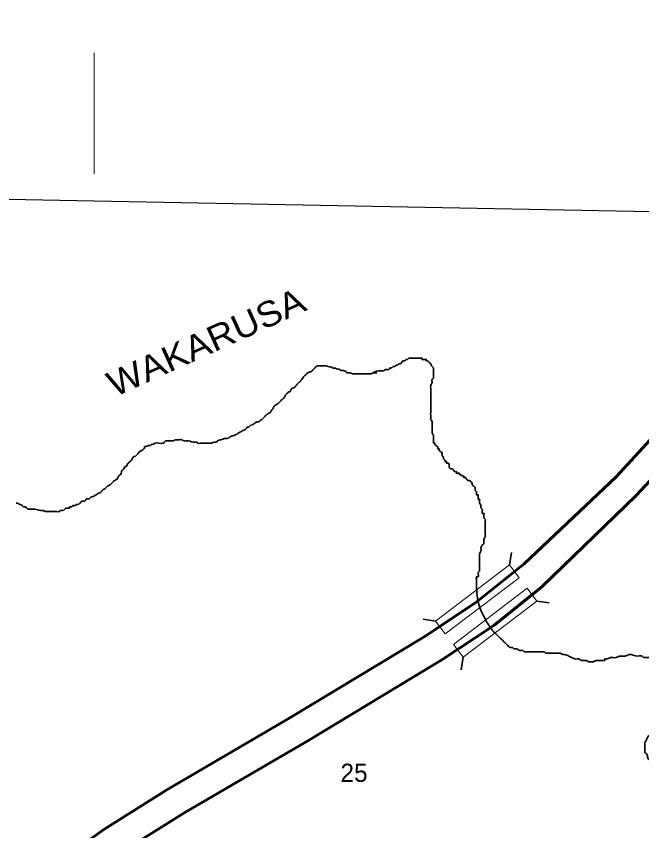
# Model space of a CAD drawing. Extents: x -4.25 to 0.15, y -11.26 to -7.33.
# Drawn here: x -2.074 to -1.557, y -10.359 to -9.686 of the extents above; entities that cross this region are included whole.
import ezdxf
from ezdxf.enums import TextEntityAlignment as Align

# ---------------------------------------------------------------- set-up
doc = ezdxf.new("R2010")
doc.units = 0
doc.header["$LTSCALE"] = 0.0061
doc.linetypes.add('LONG_DASHED', pattern=[7.5, 6, -1.5])
for name, color, linetype, lineweight in [('10', 7, 'Continuous', 60), ('14', 7, 'Continuous', 25), ('21', 7, 'Continuous', 25), ('25', 7, 'Continuous', 35), ('4', 7, 'LONG_DASHED', 13)]:
    doc.layers.add(name, color=color, linetype=linetype, lineweight=lineweight)
doc.layers.add('29', color=7, linetype='Continuous')
doc.layers.add('45', color=7, linetype='Continuous')

msp = doc.modelspace()

# ---------------------------------------------------------------- linework, layer by layer
at = {"layer": '10'}
for points in [[(-2.718561, -11.148674), (-2.659091, -11.057386), (-2.589015, -10.944129), (-2.535795, -10.869129), (-2.487689, -10.813068), (-2.444886, -10.771212), (-2.262689, -10.587311), (-2.145644, -10.470455), (-2.095644, -10.427273), (-2.066098, -10.404167), (-2.001515, -10.357576), (-1.949432, -10.324811), (-1.847917, -10.26553), (-1.737121, -10.198674), (-1.694318, -10.170265), (-1.654545, -10.138447), (-1.578598, -10.066667), (-1.388068, -9.85947), (-1.255114, -9.708902), (-0.772348, -9.17822), (-0.705871, -9.104356), (-0.510038, -8.847727), (-0.416667, -8.724811)], [(-1.470455, -9.983712), (-1.561932, -10.082008), (-1.639773, -10.157386), (-1.679545, -10.189205), (-1.722348, -10.217614), (-1.833144, -10.28447), (-1.934659, -10.34375), (-1.986742, -10.376515), (-2.051326, -10.423106), (-2.130871, -10.489394), (-2.191667, -10.549053), (-2.271591, -10.629735), (-2.364015, -10.723864), (-2.430114, -10.790152), (-2.472917, -10.832008), (-2.521023, -10.888068), (-2.570833, -10.955871), (-2.600568, -11.003788), (-2.640909, -11.069129), (-2.693561, -11.151136)]]:
    msp.add_lwpolyline(points, dxfattribs=at)
at = {"layer": '14'}
msp.add_lwpolyline([(-2.207765, -9.835038), (-2.00947, -9.838826), (-1.477841, -9.849053), (-1.252462, -9.850568), (-0.416667, -9.856439)], dxfattribs=at)
at = {"layer": '21', "lineweight": 35}
for p, q in [((-1.664962, -10.129167), (-1.666667, -10.139205)), ((-1.633712, -10.170644), (-1.643939, -10.169129)), ((-1.727652, -10.185606), (-1.737879, -10.184091)), ((-1.704924, -10.21553), (-1.706439, -10.225758))]:
    msp.add_line(p, q, dxfattribs=at)
at = {"layer": '21', "lineweight": 13}
for points in [[(-1.727652, -10.185606), (-1.666667, -10.139205), (-1.658523, -10.15), (-1.719697, -10.196212)], [(-1.712879, -10.204924), (-1.651894, -10.158523), (-1.643939, -10.169129), (-1.704924, -10.21553)]]:
    msp.add_lwpolyline(points, close=True, dxfattribs=at)
at = {"layer": '25'}
for points in [[(-1.780682, -9.981629), (-1.774432, -9.979167), (-1.773295, -9.979167), (-1.772159, -9.979167), (-1.771023, -9.979167), (-1.768561, -9.97803), (-1.767424, -9.97803), (-1.766098, -9.97803), (-1.764962, -9.976705), (-1.763826, -9.976705), (-1.762689, -9.975568), (-1.761364, -9.975568), (-1.760227, -9.974432), (-1.759091, -9.974432), (-1.757955, -9.973295), (-1.756629, -9.973295), (-1.755492, -9.97197), (-1.754356, -9.970833), (-1.75303, -9.970833), (-1.751894, -9.969697), (-1.750758, -9.969697), (-1.749621, -9.968561), (-1.748295, -9.968561), (-1.747159, -9.968561), (-1.746023, -9.968561), (-1.744697, -9.968561), (-1.743561, -9.968561), (-1.742424, -9.968561), (-1.741288, -9.968561), (-1.739962, -9.968561), (-1.738826, -9.968561), (-1.738826, -9.969697), (-1.737689, -9.969697), (-1.736553, -9.969697), (-1.735227, -9.969697), (-1.735227, -9.970833), (-1.734091, -9.970833), (-1.732955, -9.97197), (-1.731629, -9.973295), (-1.730492, -9.975568), (-1.729356, -9.976705), (-1.729356, -9.97803), (-1.729356, -9.979167), (-1.729356, -9.980303), (-1.729356, -9.981629), (-1.729356, -9.983902), (-1.729356, -9.985038), (-1.730492, -9.986364), (-1.730492, -9.988636), (-1.731629, -9.991098), (-1.731629, -9.993371), (-1.731629, -9.995833), (-1.731629, -9.99697), (-1.731629, -9.998106), (-1.731629, -10.000568), (-1.731629, -10.001705), (-1.731629, -10.005303), (-1.731629, -10.007765), (-1.731629, -10.008902), (-1.731629, -10.013636), (-1.731629, -10.016098), (-1.731629, -10.018371), (-1.731629, -10.019508), (-1.730492, -10.020833), (-1.730492, -10.02197), (-1.730492, -10.023106), (-1.730492, -10.025568), (-1.730492, -10.026705), (-1.730492, -10.029167), (-1.730492, -10.030303), (-1.729356, -10.032576), (-1.729356, -10.033902), (-1.729356, -10.035038), (-1.729356, -10.036174), (-1.729356, -10.0375), (-1.729356, -10.038636), (-1.72822, -10.038636), (-1.72822, -10.039773), (-1.726894, -10.040909), (-1.725758, -10.042235), (-1.725758, -10.043371), (-1.724621, -10.043371), (-1.724621, -10.044508), (-1.723485, -10.045644), (-1.722159, -10.04697), (-1.722159, -10.048106), (-1.722159, -10.049242), (-1.721023, -10.050568), (-1.721023, -10.051705), (-1.719886, -10.052841), (-1.719886, -10.053977)], [(-1.943939, -10.036932), (-1.942045, -10.035985), (-1.940909, -10.035985), (-1.939962, -10.035985), (-1.937121, -10.035985), (-1.935227, -10.036932), (-1.933333, -10.036932), (-1.931439, -10.036932), (-1.926705, -10.037879), (-1.924811, -10.037879), (-1.923864, -10.038826), (-1.92197, -10.038826), (-1.921023, -10.038826), (-1.920076, -10.038826), (-1.918182, -10.038826), (-1.916288, -10.038826), (-1.914205, -10.038826), (-1.913258, -10.038826), (-1.912311, -10.038826), (-1.910417, -10.037879), (-1.908523, -10.037879), (-1.907576, -10.036932), (-1.904735, -10.035985), (-1.901894, -10.035038), (-1.9, -10.035038), (-1.896212, -10.033144), (-1.893371, -10.032197), (-1.891477, -10.03125), (-1.888447, -10.029356), (-1.886553, -10.028409), (-1.884659, -10.027462), (-1.882765, -10.025568), (-1.881818, -10.025568), (-1.880871, -10.024621), (-1.878977, -10.023674), (-1.876136, -10.02178), (-1.873295, -10.020833), (-1.870455, -10.01875), (-1.868561, -10.016856), (-1.866667, -10.014962), (-1.863826, -10.013068), (-1.862689, -10.011174), (-1.861742, -10.010227), (-1.860795, -10.008333), (-1.859848, -10.007386), (-1.857955, -10.006439), (-1.856061, -10.004545), (-1.854167, -10.002652), (-1.852273, -10.000758), (-1.851326, -9.998864), (-1.850379, -9.997917), (-1.849432, -9.99697), (-1.847538, -9.996023), (-1.846591, -9.993939), (-1.844697, -9.992992), (-1.841856, -9.990152), (-1.839962, -9.988258), (-1.838068, -9.986364), (-1.836932, -9.98447), (-1.835985, -9.983523), (-1.835038, -9.982576), (-1.833144, -9.980682), (-1.830303, -9.979735), (-1.828409, -9.977841), (-1.826515, -9.975947), (-1.825568, -9.975), (-1.824621, -9.975), (-1.823674, -9.975), (-1.822727, -9.975), (-1.820833, -9.975), (-1.818939, -9.975), (-1.817992, -9.975), (-1.814205, -9.975947), (-1.813258, -9.975947), (-1.812311, -9.976894), (-1.810227, -9.976894), (-1.808333, -9.977841), (-1.807386, -9.977841), (-1.805492, -9.978788), (-1.804545, -9.978788), (-1.801705, -9.979735), (-1.800758, -9.980682), (-1.798864, -9.980682), (-1.796023, -9.981629), (-1.794129, -9.981629), (-1.793182, -9.981629), (-1.790341, -9.981629), (-1.7875, -9.981629), (-1.785417, -9.981629), (-1.781629, -9.981629), (-1.780682, -9.981629)], [(-1.780682, -9.981629), (-1.778788, -9.980682), (-1.777841, -9.980682), (-1.776894, -9.980682), (-1.775947, -9.980682)], [(-2.073674, -10.088447), (-2.072727, -10.088447), (-2.070644, -10.089394), (-2.06875, -10.090341), (-2.067803, -10.091288), (-2.066856, -10.091288), (-2.065909, -10.091288), (-2.064962, -10.092424), (-2.062121, -10.093371), (-2.060227, -10.093371), (-2.058333, -10.093371), (-2.053598, -10.094318), (-2.051705, -10.094318), (-2.048864, -10.095265), (-2.047917, -10.095265), (-2.04697, -10.095265), (-2.042992, -10.095265), (-2.042045, -10.095265), (-2.041098, -10.095265), (-2.040152, -10.095265), (-2.038258, -10.095265), (-2.037311, -10.094318), (-2.036364, -10.094318), (-2.035417, -10.094318), (-2.033523, -10.093371), (-2.032576, -10.092424), (-2.031629, -10.092424), (-2.030682, -10.092424), (-2.029735, -10.092424), (-2.029735, -10.091288), (-2.028788, -10.091288), (-2.027841, -10.091288), (-2.026894, -10.090341), (-2.025947, -10.090341), (-2.025, -10.090341), (-2.024053, -10.089394), (-2.023106, -10.089394), (-2.021212, -10.088447), (-2.020265, -10.0875), (-2.019318, -10.086553), (-2.017235, -10.086553), (-2.015341, -10.084659), (-2.013447, -10.084659), (-2.0125, -10.083712), (-2.010606, -10.082765), (-2.009659, -10.082765), (-2.008712, -10.081818), (-2.006818, -10.080871), (-2.005871, -10.079924), (-2.004924, -10.079924), (-2.00303, -10.07803), (-2.002083, -10.077083), (-2.000189, -10.076136), (-1.998295, -10.074242), (-1.996402, -10.073295), (-1.994508, -10.071402), (-1.992424, -10.069508), (-1.99053, -10.068561), (-1.989583, -10.066477), (-1.988636, -10.06553), (-1.987689, -10.064583), (-1.986742, -10.062689), (-1.986742, -10.061742), (-1.985795, -10.060795), (-1.984848, -10.059848), (-1.983902, -10.057955), (-1.982955, -10.057955), (-1.982008, -10.056061), (-1.981061, -10.055114), (-1.980114, -10.054167), (-1.97822, -10.052273), (-1.977273, -10.050379), (-1.975379, -10.049432), (-1.973485, -10.047538), (-1.971591, -10.045644), (-1.969697, -10.044697), (-1.96875, -10.04375), (-1.967803, -10.042614), (-1.967803, -10.041667), (-1.966667, -10.041667), (-1.964773, -10.04072), (-1.962879, -10.04072), (-1.961932, -10.039773), (-1.960985, -10.039773), (-1.959091, -10.038826), (-1.952462, -10.038826), (-1.951515, -10.037879), (-1.950568, -10.036932), (-1.949621, -10.036932), (-1.94678, -10.036932), (-1.943939, -10.036932)], [(-1.719886, -10.053977), (-1.718561, -10.053977), (-1.718561, -10.055303), (-1.717424, -10.055303), (-1.716288, -10.056439), (-1.716288, -10.057576), (-1.715152, -10.060038), (-1.713826, -10.060038), (-1.712689, -10.061174), (-1.711553, -10.062311), (-1.710417, -10.062311), (-1.710417, -10.063636), (-1.709091, -10.063636), (-1.707955, -10.063636), (-1.707955, -10.064773), (-1.706818, -10.064773), (-1.705492, -10.065909), (-1.704356, -10.065909), (-1.704356, -10.067045), (-1.70322, -10.067045), (-1.702083, -10.068371), (-1.700758, -10.069508), (-1.699621, -10.069508), (-1.698485, -10.070644), (-1.697348, -10.07197), (-1.697348, -10.073106), (-1.696023, -10.074242), (-1.694886, -10.075379), (-1.694886, -10.076705), (-1.694886, -10.077841), (-1.69375, -10.078977), (-1.69375, -10.080114), (-1.69375, -10.081439), (-1.692424, -10.081439), (-1.692424, -10.082576), (-1.692424, -10.083712), (-1.692424, -10.085038), (-1.691288, -10.085038), (-1.691288, -10.086174), (-1.691288, -10.087311), (-1.691288, -10.088447), (-1.690152, -10.089773), (-1.690152, -10.090909), (-1.690152, -10.092045), (-1.689015, -10.093371), (-1.689015, -10.094508), (-1.689015, -10.095644), (-1.689015, -10.09678), (-1.687689, -10.09678), (-1.687689, -10.098106), (-1.687689, -10.099242), (-1.687689, -10.100379), (-1.686553, -10.101515), (-1.686553, -10.102841), (-1.686553, -10.103977), (-1.686553, -10.107576), (-1.686553, -10.108712), (-1.686553, -10.111174), (-1.686553, -10.114583), (-1.686553, -10.115909), (-1.687689, -10.118182), (-1.687689, -10.120644), (-1.687689, -10.12178), (-1.689015, -10.122917), (-1.690152, -10.125379), (-1.690152, -10.127841), (-1.691288, -10.130114), (-1.691288, -10.132576), (-1.691288, -10.133712), (-1.691288, -10.134848), (-1.691288, -10.135985), (-1.691288, -10.137311), (-1.691288, -10.138447), (-1.691288, -10.139583), (-1.691288, -10.140909), (-1.691288, -10.142045), (-1.691288, -10.143182), (-1.691288, -10.144318), (-1.692424, -10.145644), (-1.692424, -10.14678), (-1.692424, -10.149053), (-1.69375, -10.149053), (-1.69375, -10.151515), (-1.69375, -10.152652), (-1.69375, -10.153977), (-1.69375, -10.154167), (-1.692235, -10.170833), (-1.685417, -10.186174)], [(-1.685417, -10.186174), (-1.679735, -10.194318), (-1.672348, -10.201515), (-1.671212, -10.202652), (-1.669886, -10.203788), (-1.66875, -10.204924), (-1.667614, -10.20625), (-1.665152, -10.207386), (-1.664015, -10.207386), (-1.662879, -10.208523), (-1.661553, -10.208523), (-1.660417, -10.208523), (-1.658144, -10.209848), (-1.656818, -10.209848), (-1.655682, -10.209848), (-1.654545, -10.210985), (-1.65322, -10.210985), (-1.652083, -10.210985), (-1.650947, -10.210985), (-1.649811, -10.210985), (-1.648485, -10.210985), (-1.647348, -10.210985), (-1.646212, -10.210985), (-1.645076, -10.210985), (-1.64375, -10.210985), (-1.641477, -10.210985), (-1.640152, -10.210985), (-1.639015, -10.210985), (-1.637879, -10.210985), (-1.636742, -10.212121), (-1.635417, -10.212121), (-1.63428, -10.212121), (-1.633144, -10.212121), (-1.630682, -10.212121), (-1.628409, -10.212121), (-1.627083, -10.212121), (-1.624811, -10.212121), (-1.622348, -10.213258), (-1.621212, -10.213258), (-1.617614, -10.214583), (-1.615341, -10.21572), (-1.612879, -10.216856), (-1.610606, -10.216856), (-1.60928, -10.216856), (-1.607008, -10.218182), (-1.605871, -10.218182), (-1.603409, -10.218182), (-1.600947, -10.219318), (-1.599811, -10.219318), (-1.598674, -10.219318), (-1.597538, -10.219318), (-1.595076, -10.218182), (-1.593939, -10.218182), (-1.591477, -10.218182), (-1.590341, -10.218182), (-1.589205, -10.218182), (-1.587879, -10.218182), (-1.587879, -10.216856), (-1.586742, -10.216856), (-1.585606, -10.216856), (-1.583144, -10.21572), (-1.580871, -10.21572), (-1.578409, -10.21572), (-1.576136, -10.214583), (-1.574811, -10.214583)], [(-1.574811, -10.214583), (-1.573674, -10.214583), (-1.571402, -10.214583), (-1.567803, -10.213258), (-1.560606, -10.214583), (-1.557008, -10.214583), (-1.555871, -10.21572), (-1.554735, -10.21572), (-1.553409, -10.21572), (-1.552273, -10.21572), (-1.551136, -10.21572), (-1.55, -10.21572), (-1.548674, -10.21572), (-1.547538, -10.216856), (-1.546402, -10.216856), (-1.545265, -10.216856), (-1.543939, -10.218182), (-1.542803, -10.218182), (-1.541667, -10.219318), (-1.540341, -10.219318), (-1.539205, -10.220455), (-1.538068, -10.220455), (-1.536932, -10.220455), (-1.536932, -10.221591), (-1.535606, -10.221591), (-1.53447, -10.221591), (-1.533333, -10.222917), (-1.532197, -10.224053), (-1.530871, -10.225189), (-1.529735, -10.226326), (-1.529735, -10.228788), (-1.528598, -10.23125), (-1.528598, -10.232386), (-1.528598, -10.233523), (-1.528598, -10.234659), (-1.528598, -10.235985), (-1.529735, -10.238258), (-1.529735, -10.239394), (-1.529735, -10.24072), (-1.530871, -10.241856), (-1.530871, -10.244318), (-1.532197, -10.245455), (-1.533333, -10.247727), (-1.533333, -10.249053), (-1.53447, -10.250189), (-1.535606, -10.252652), (-1.536932, -10.253788), (-1.538068, -10.254924), (-1.538068, -10.256061), (-1.539205, -10.257386), (-1.540341, -10.258523), (-1.540341, -10.259659), (-1.541667, -10.259659), (-1.541667, -10.260795), (-1.542803, -10.262121), (-1.543939, -10.264394), (-1.543939, -10.26572), (-1.546402, -10.267992), (-1.546402, -10.269129), (-1.547538, -10.271591), (-1.548674, -10.273864), (-1.55, -10.275189), (-1.55, -10.277462), (-1.55, -10.278788), (-1.551136, -10.279924), (-1.552273, -10.281061), (-1.553409, -10.283523), (-1.554735, -10.285795), (-1.554735, -10.288258), (-1.554735, -10.289394), (-1.554735, -10.29053), (-1.554735, -10.291856), (-1.554735, -10.294129), (-1.553409, -10.295265), (-1.552273, -10.298864), (-1.551136, -10.300189), (-1.55, -10.301326), (-1.548674, -10.303598), (-1.547538, -10.304924), (-1.545265, -10.307197), (-1.542803, -10.309659), (-1.540341, -10.310795), (-1.539205, -10.313258), (-1.536932, -10.31553), (-1.53447, -10.316667), (-1.533333, -10.317992), (-1.529735, -10.322727), (-1.528598, -10.325), (-1.526136, -10.327462), (-1.525, -10.328598), (-1.523864, -10.331061)]]:
    msp.add_spline(points, degree=3, dxfattribs=at)
at = {"layer": '4'}
msp.add_lwpolyline([(-1.970455, -8.843371), (-1.970455, -8.882197), (-1.970455, -8.916477), (-2.00928, -8.916477), (-2.00947, -9.838826), (-2.204167, -9.835038)], dxfattribs=at)

# ---------------------------------------------------------------- texts
at = {"layer": '29', "width": 1.1}
msp.add_text('WAKARUSA', height=0.02083, rotation=24.358, dxfattribs=at).set_placement((-1.912724, -9.964865), align=Align.CENTER)
at = {"layer": '45'}
msp.add_text('25', height=0.015, dxfattribs=at).set_placement((-1.794886, -10.318371), align=Align.CENTER)

doc.saveas('drawing.dxf')
